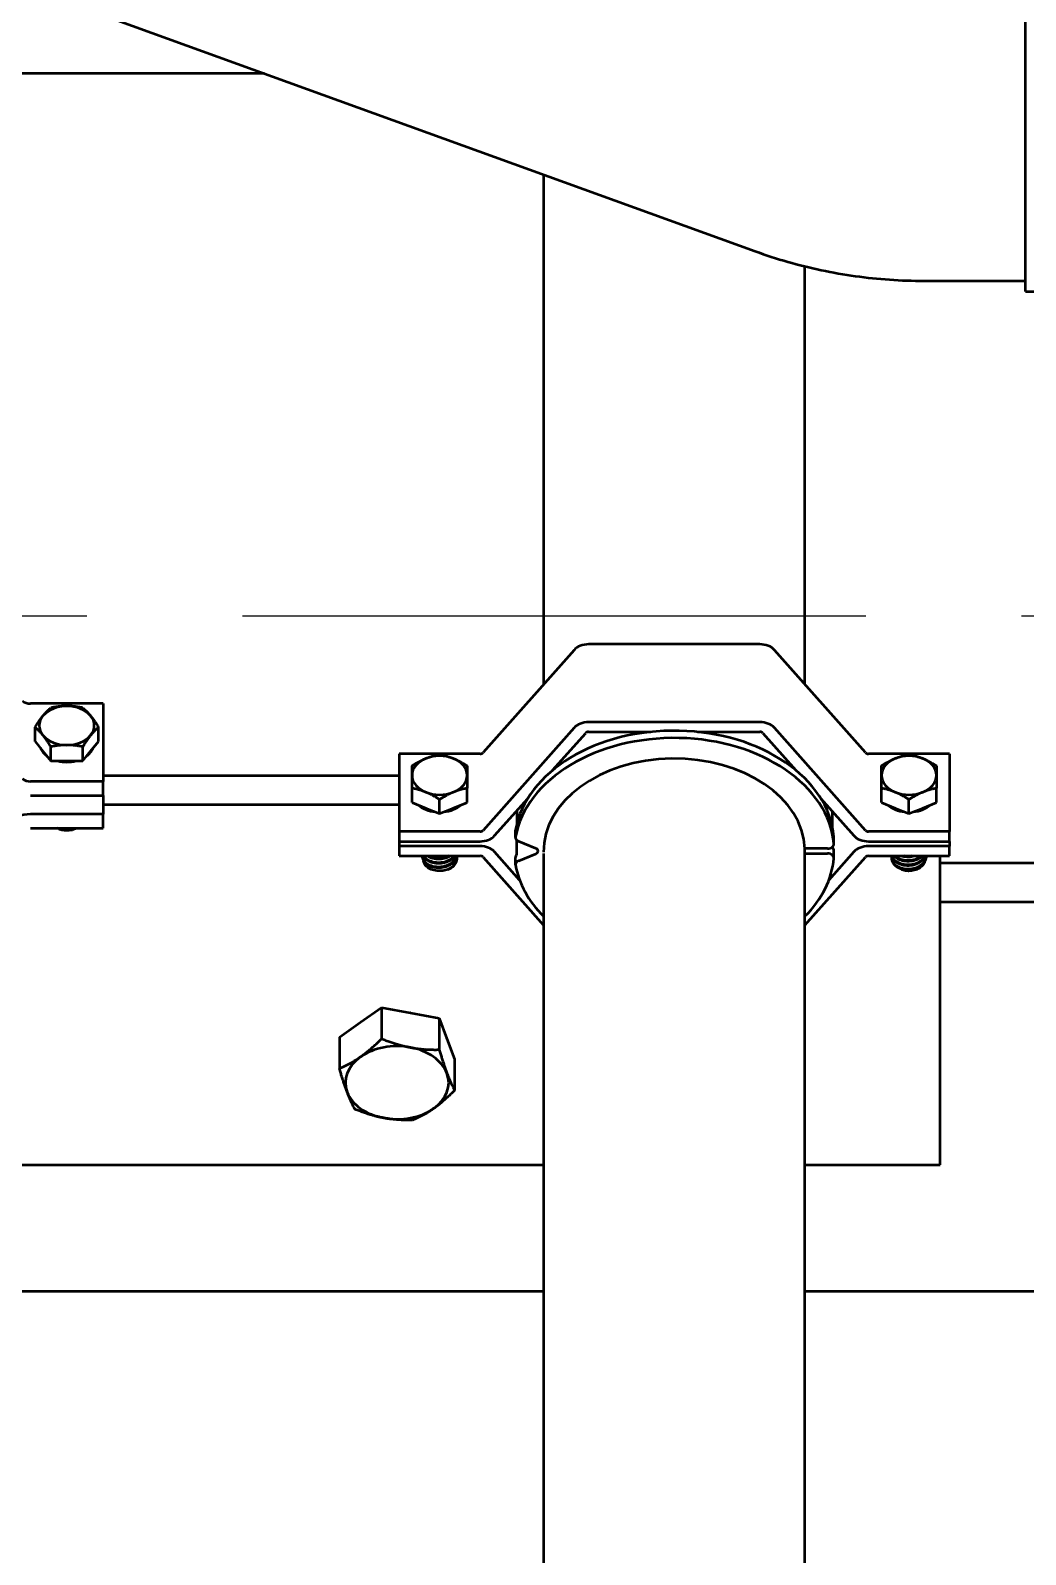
# Model space of a CAD drawing. Header units: inches. Extents: x 11 to 1621, y 11 to 1332.
# Drawn here: x 761.91 to 770.94, y 385.73 to 399.58 of the extents above; entities that cross this region are included whole.
import ezdxf

# ---------------------------------------------------------------- set-up
doc = ezdxf.new("R2010")
doc.units = ezdxf.units.IN
doc.header["$LTSCALE"] = 48
doc.header["$MEASUREMENT"] = 0
doc.linetypes.add('DASHED', pattern=[0.2067, 0.1654, -0.0413])
doc.layers.add('Sketch Geometry (ANSI)', color=7, linetype='Continuous', lineweight=25)
doc.layers.add('Visible (ANSI)', color=7, linetype='Continuous', lineweight=50)

msp = doc.modelspace()

# ---------------------------------------------------------------- linework, layer by layer
at = {"layer": 'Sketch Geometry (ANSI)', "linetype": 'DASHED', "ltscale": 0.713284}
msp.add_line((804.877429, 394.255235), (620.877429, 394.255235), dxfattribs=at)
at = {"layer": 'Visible (ANSI)'}
for p, q in [((770.94298, 397.20397), (770.94298, 400.412631)), ((761.195772, 400.213046), (768.486021, 397.571853)), ((764.029899, 399.186267), (761.409929, 399.186267)), ((766.564929, 398.267848), (766.564929, 393.636509)), ((768.939929, 393.636509), (768.939929, 397.433967)), ((770.020849, 397.302395), (770.94298, 397.302395)), ((770.94298, 397.20397), (772.26557, 397.20397)), ((768.530484, 394.000739), (766.974375, 394.000739)), ((766.841997, 393.948949), (766.015314, 393.016728)), ((769.489544, 393.016728), (768.662861, 393.948949)), ((762.564929, 393.461833), (761.905085, 393.461833)), ((762.564929, 393.461833), (762.564929, 392.754726)), ((768.530484, 393.293632), (766.974375, 393.293632)), ((761.946332, 393.118886), (761.946332, 393.246711)), ((762.523682, 393.118886), (762.523682, 393.246711)), ((766.841997, 393.241842), (766.015314, 392.309621)), ((766.64746, 392.856092), (766.947899, 393.194886)), ((766.974375, 393.205244), (767.539906, 393.205244)), ((767.964952, 393.205244), (768.530484, 393.205244)), ((768.556959, 393.194886), (768.857398, 392.856092)), ((769.489544, 392.309621), (768.662861, 393.241842)), ((761.946332, 393.118886), (762.018501, 393.030498)), ((762.018501, 393.030498), (762.09067, 392.94211)), ((762.09067, 392.94211), (762.09067, 393.069934)), ((762.379345, 392.94211), (762.379345, 393.069934)), ((762.379345, 392.94211), (762.451514, 393.030498)), ((762.451514, 393.030498), (762.523682, 393.118886)), ((762.09067, 392.94211), (762.235007, 392.94211)), ((762.235007, 392.94211), (762.379345, 392.94211)), ((765.252429, 393.00637), (765.252429, 392.299263)), ((765.988839, 393.00637), (765.252429, 393.00637)), ((770.252429, 393.00637), (769.51602, 393.00637)), ((770.252429, 393.00637), (770.252429, 392.299263)), ((762.564929, 392.754726), (761.905085, 392.754726)), ((765.252429, 392.807496), (762.564929, 392.807496)), ((762.564929, 392.628154), (762.564929, 392.754726)), ((761.905085, 392.628154), (762.564929, 392.628154)), ((762.564929, 392.628154), (762.564929, 392.456508)), ((765.370634, 392.564897), (765.370634, 392.692739)), ((765.870634, 392.564897), (765.870634, 392.692739)), ((766.121216, 392.262665), (766.421655, 392.601459)), ((769.083204, 392.601459), (769.383642, 392.262665)), ((769.634225, 392.564897), (769.634225, 392.692739)), ((770.134225, 392.564897), (770.134225, 392.692739)), ((765.252429, 392.542331), (762.564929, 392.542331)), ((765.370634, 392.564897), (765.495634, 392.513866)), ((765.495634, 392.513866), (765.620634, 392.462835)), ((765.620634, 392.462835), (765.620634, 392.590677)), ((765.620634, 392.462835), (765.745634, 392.513866)), ((765.745634, 392.513866), (765.870634, 392.564897)), ((766.32178, 392.488834), (766.32178, 392.368799)), ((769.188987, 392.343494), (769.188987, 392.482171)), ((769.634225, 392.564897), (769.759225, 392.513866)), ((769.759225, 392.513866), (769.884225, 392.462835)), ((769.884225, 392.462835), (769.884225, 392.590677)), ((769.884225, 392.462835), (770.009225, 392.513866)), ((770.009225, 392.513866), (770.134225, 392.564897)), ((762.564929, 392.456508), (761.905085, 392.456508)), ((761.905085, 392.329936), (762.564929, 392.329936)), ((762.564929, 392.329936), (762.564929, 392.456508)), ((765.988839, 392.299263), (765.252429, 392.299263)), ((765.252429, 392.299263), (765.252429, 392.210875)), ((765.252429, 392.210875), (765.988839, 392.210875)), ((765.252429, 392.210875), (765.252429, 392.166681)), ((766.310314, 392.246165), (766.310314, 392.312456)), ((766.32178, 392.089658), (766.32178, 392.221606)), ((766.494929, 392.146981), (766.339481, 392.210443)), ((769.202674, 392.185832), (769.202674, 392.252123)), ((770.252429, 392.299263), (769.51602, 392.299263)), ((769.51602, 392.210875), (770.252429, 392.210875)), ((770.252429, 392.210875), (770.252429, 392.299263)), ((770.252429, 392.210875), (770.252429, 392.166681)), ((765.252429, 392.166681), (765.252429, 392.078292)), ((765.988839, 392.166681), (765.252429, 392.166681)), ((765.252429, 392.078292), (765.988839, 392.078292)), ((765.464384, 392.078292), (765.464384, 392.073382)), ((765.776884, 392.058651), (765.776884, 392.05374)), ((766.015314, 392.067934), (766.564929, 391.448153)), ((766.347714, 391.859476), (766.121216, 392.114891)), ((766.310314, 391.998808), (766.310314, 392.0651)), ((766.339481, 392.03453), (766.494929, 392.097992)), ((766.564929, 392.101354), (766.564929, 379.311432)), ((769.144341, 392.144584), (768.939518, 392.144584)), ((768.939929, 379.294057), (768.939929, 392.144584)), ((768.939929, 392.100389), (769.144341, 392.100389)), ((768.939929, 391.448153), (769.489544, 392.067934)), ((769.383642, 392.114891), (769.157144, 391.859476)), ((769.188987, 392.159284), (769.188987, 392.15198)), ((769.202674, 392.059142), (769.202674, 392.125433)), ((770.252429, 392.166681), (769.51602, 392.166681)), ((769.51602, 392.078292), (770.252429, 392.078292)), ((769.727975, 392.058651), (769.727975, 392.05374)), ((770.040475, 392.078292), (770.040475, 392.073382)), ((770.166643, 389.271962), (770.166643, 392.078292)), ((770.252429, 392.078292), (770.252429, 392.166681)), ((781.252429, 392.012001), (770.166643, 392.012001)), ((781.252429, 391.658448), (770.166643, 391.658448)), ((764.903158, 390.56712), (765.094626, 390.702508)), ((765.094626, 390.702508), (765.094626, 390.418173)), ((765.094626, 390.702508), (765.356177, 390.652953)), ((764.71169, 390.431731), (764.903158, 390.56712)), ((765.356177, 390.652953), (765.617728, 390.603397)), ((765.617728, 390.603397), (765.617728, 390.319062)), ((765.617728, 390.603397), (765.68781, 390.418453)), ((764.71169, 390.431731), (764.71169, 390.147396)), ((765.68781, 390.418453), (765.757893, 390.233508)), ((765.757893, 390.233508), (765.757893, 389.949173)), ((761.409929, 389.271962), (766.564929, 389.271962)), ((768.939929, 389.271962), (770.166643, 389.271962)), ((766.564929, 388.122914), (761.409929, 388.122914)), ((785.252429, 388.122914), (768.939929, 388.122914))]:
    msp.add_line(p, q, dxfattribs=at)
for centre, major_axis, start_param, end_param in [((766.974375, 393.890253), (-0.15625, 0), 4.71238898, 5.723110001), ((768.530484, 393.890253), (-0.15625, 0), 3.70166796, 4.71238898), ((761.905085, 393.525119), (-0.0895, 0), 0.653994949, 1.570796327), ((762.235007, 393.2625), (0.25, 0), 1.570796327, 2.617993878), ((762.235007, 393.2625), (-0.25, 0), 3.665191429, 4.71238898), ((762.235007, 393.2625), (-0.25, 0), 5.759586532, 6.806784083), ((762.235007, 393.2625), (0.25, 0), 5.759586532, 6.806784083), ((766.974375, 393.183147), (-0.15625, 0), 4.71238898, 5.723110001), ((768.530484, 393.183147), (-0.15625, 0), 3.70166796, 4.71238898), ((762.235007, 393.2625), (-0.25, 0), 0.523598776, 1.570796327), ((762.235007, 393.2625), (-0.25, 0), 1.570796327, 2.617993878), ((767.752429, 392.188778), (-1.453125, 0), 3.205863928, 6.157454062), ((767.752429, 392.122487), (-1.453125, 0), 3.205863928, 6.157454062), ((766.974375, 393.183147), (0.03125, 0), 1.570796327, 2.581517347), ((768.530484, 393.183147), (0.03125, 0), 0.560075306, 1.570796327), ((762.235007, 393.10828), (-0.25, 0), 0.278033258, 0.769164293), ((762.235007, 393.10828), (0.25, 0), 5.514021014, 6.005152049), ((765.988839, 393.028467), (-0.03125, 0), 1.570796327, 2.581517347), ((769.51602, 393.028467), (-0.03125, 0), 0.560075306, 1.570796327), ((762.235007, 393.10828), (-0.25, 0), 1.222630306, 1.918962348), ((765.620634, 392.81059), (-0.25, 0), 5.235987756, 6.283185307), ((765.620634, 392.81059), (0.25, 0), 1.047197551, 2.094395102), ((765.620634, 392.81059), (0.25, 0), 0, 1.047197551), ((767.752429, 392.122487), (-1.1875, 0), 3.167911481, 6.295765485), ((769.884225, 392.81059), (-0.25, 0), 5.235987756, 6.283185307), ((769.884225, 392.81059), (0.25, 0), 1.047197551, 2.094395102), ((769.884225, 392.81059), (0.25, 0), 0, 1.047197551), ((761.905085, 392.818012), (-0.0895, 0), 0.653994949, 1.570796327), ((765.620634, 392.81059), (-0.25, 0), 0, 1.047197551), ((765.620634, 392.81059), (0.25, 0), 5.235987756, 6.283185307), ((769.884225, 392.81059), (-0.25, 0), 0, 1.047197551), ((769.884225, 392.81059), (0.25, 0), 5.235987756, 6.283185307), ((765.620634, 392.81059), (-0.25, 0), 1.047197551, 2.094395102), ((769.884225, 392.81059), (-0.25, 0), 1.047197551, 2.094395102), ((765.620634, 392.652817), (-0.25, 0), 0.672772258, 1.421622844), ((765.620634, 392.652817), (-0.25, 0), 1.71996981, 2.468820395), ((769.884225, 392.652817), (-0.25, 0), 0.672772258, 1.421622844), ((769.884225, 392.652817), (-0.25, 0), 1.71996981, 2.468820395), ((761.905085, 392.26665), (-0.2685, 0), 4.71238898, 5.629190359), ((765.988839, 392.32136), (-0.03125, 0), 1.570796327, 2.581517347), ((765.988839, 392.32136), (0.15625, 0), 4.71238898, 5.723110001), ((766.368648, 392.246165), (-0.058333, 0), 6.157454062, 7.330382858), ((766.368648, 392.312456), (-0.058333, 0), 6.157454062, 6.283185307), ((769.144341, 392.185832), (0.058333, 0), 4.71238898, 6.347456582), ((769.144341, 392.252123), (0.058333, 0), 0, 0.064271275), ((769.51602, 392.32136), (0.15625, 0), 3.70166796, 4.71238898), ((769.51602, 392.32136), (-0.03125, 0), 0.560075306, 1.570796327), ((765.988839, 392.056195), (-0.15625, 0), 3.70166796, 4.71238898), ((765.988839, 392.056195), (0.03125, 0), 0.560075306, 1.570796327), ((766.368648, 392.0651), (-0.058333, 0), 5.645446109, 6.283185307), ((766.474929, 392.122487), (0.04, 0), 5.235987756, 7.330382858), ((767.752429, 392.122487), (1.453125, 0), 5.66893247, 6.218914033), ((769.144341, 392.059142), (0.058333, 0), 6.218914033, 7.853981634), ((769.144341, 392.125433), (0.058333, 0), 0, 0.699199169), ((769.51602, 392.056195), (-0.15625, 0), 4.71238898, 5.723110001), ((769.51602, 392.056195), (0.03125, 0), 1.570796327, 2.581517347), ((765.620634, 392.052052), (0.15625, 0), 5.224963533, 6.010361696), ((766.368648, 391.998808), (-0.058333, 0), 5.235987756, 6.408916553), ((767.752429, 392.122487), (-1.453125, 0), 0.125731246, 0.614252837), ((765.234791, 390.332622), (0.469, 0), 2.352748973, 2.359640007), ((765.234791, 390.332622), (0.469, 0), 1.304969918, 1.31302396), ((765.234791, 390.332622), (0.469, 0), 0.259714849, 0.263883926), ((765.234791, 390.018664), (-0.469, 0), 5.497787144, 6.544984695), ((765.234791, 390.018664), (-0.469, 0), 4.450589593, 5.497787144), ((765.234791, 390.018664), (0.469, 0), 0.261799388, 1.308996939), ((765.234791, 390.018664), (0.469, 0), 5.497787144, 6.544984695), ((765.234791, 390.018664), (-0.469, 0), 0.261799388, 1.308996939), ((765.234791, 390.018664), (0.469, 0), 4.450589593, 5.497787144)]:
    msp.add_ellipse(centre, major_axis=major_axis, ratio=0.707106781, start_param=start_param, end_param=end_param, dxfattribs=at)
for points, knots in [([(768.486021, 397.571853), (768.584188, 397.536288), (768.683593, 397.504136), (768.884395, 397.446815), (768.985792, 397.421645), (769.19009, 397.378411), (769.292991, 397.360345), (769.499799, 397.331405), (769.603707, 397.320531), (769.812025, 397.306026), (769.916437, 397.302395), (770.020849, 397.302395)], [5.9356028115, 5.9356028115, 5.9356028115, 5.9356028115, 6.0051193106, 6.0051193106, 6.0746358098, 6.0746358098, 6.1441523089, 6.1441523089, 6.213668808, 6.213668808, 6.2831853072, 6.2831853072, 6.2831853072, 6.2831853072]), ([(762.321594, 392.329933), (762.316429, 392.327092), (762.31083, 392.324407), (762.289034, 392.315552), (762.271831, 392.311356), (762.238275, 392.30801), (762.219981, 392.308182), (762.187942, 392.314176), (762.175729, 392.317946), (762.159902, 392.325062), (762.155392, 392.327401), (762.151124, 392.329939)], [1.1010704792, 1.1010704792, 1.1010704792, 1.1010704792, 1.1422834868, 1.1422834868, 1.2494192628, 1.2494192628, 1.3452478646, 1.3452478646, 1.4097720744, 1.4097720744, 1.437102414, 1.437102414, 1.437102414, 1.437102414]), ([(765.774652, 392.078292), (765.772649, 392.069528), (765.76931, 392.06092), (765.756886, 392.0387), (765.745584, 392.025956), (765.716657, 392.003843), (765.699096, 391.994715), (765.661128, 391.982058), (765.641211, 391.978451), (765.600202, 391.976809), (765.579506, 391.97888), (765.54168, 391.988407), (765.524801, 391.995571), (765.495706, 392.014446), (765.483984, 392.026005), (765.468429, 392.051155), (765.464464, 392.064419), (765.464384, 392.078019), (765.464384, 392.078156), (765.464384, 392.078292)], [34.858750561, 34.858750561, 34.858750561, 34.858750561, 34.950370475, 34.950370475, 35.104561444, 35.104561444, 35.264675598, 35.264675598, 35.418764015, 35.418764015, 35.578743821, 35.578743821, 35.732730887, 35.732730887, 35.892575524, 35.892575524, 36.046462523, 36.046462523, 36.048023878, 36.048023878, 36.048023878, 36.048023878]), ([(765.464384, 392.073382), (765.464384, 392.073343), (765.464384, 392.073304), (765.464407, 392.059804), (765.468314, 392.046534), (765.483763, 392.021347), (765.495446, 392.009758), (765.524473, 391.990823), (765.541318, 391.983629), (765.579111, 391.974028), (765.599811, 391.97192), (765.64083, 391.973491), (765.660752, 391.977062), (765.698767, 391.989654), (765.716368, 391.998761), (765.745366, 392.020832), (765.756704, 392.033555), (765.770108, 392.057373), (765.773832, 392.067743), (765.775631, 392.078292)], [1.363331419, 1.363331419, 1.363331419, 1.363331419, 1.363779552, 1.363779552, 1.51777581, 1.51777581, 1.677903884, 1.677903884, 1.83200694, 1.83200694, 1.992265268, 1.992265268, 2.146475953, 2.146475953, 2.306864048, 2.306864048, 2.461183142, 2.461183142, 2.570882331, 2.570882331, 2.570882331, 2.570882331]), ([(765.47314, 392.078292), (765.473953, 392.07675), (765.474821, 392.075221), (765.48357, 392.060855), (765.495209, 392.049246), (765.524164, 392.030262), (765.540975, 392.023038), (765.578722, 392.013371), (765.59941, 392.011225), (765.640423, 392.012724), (765.660351, 392.016254), (765.698398, 392.028774), (765.716028, 392.037844), (765.742258, 392.057706), (765.75183, 392.067566), (765.75924, 392.078293)], [4.0135325786, 4.0135325786, 4.0135325786, 4.0135325786, 4.0323909346, 4.0323909346, 4.1922436352, 4.1922436352, 4.3459202478, 4.3459202478, 4.5056520572, 4.5056520572, 4.6592129491, 4.6592129491, 4.8188240237, 4.8188240237, 4.9416842782, 4.9416842782, 4.9416842782, 4.9416842782]), ([(765.75565, 392.078292), (765.748888, 392.069537), (765.740644, 392.061427), (765.716317, 392.042924), (765.698709, 392.033823), (765.660694, 392.021243), (765.640771, 392.017678), (765.599751, 392.016117), (765.57905, 392.018231), (765.541263, 392.027844), (765.524423, 392.035042), (765.495457, 392.053954), (765.483809, 392.065501), (765.475942, 392.078292)], [32.4785945785, 32.4785945785, 32.4785945785, 32.4785945785, 32.5824711378, 32.5824711378, 32.7435725597, 32.7435725597, 32.8985092629, 32.8985092629, 33.0595454214, 33.0595454214, 33.2143730286, 33.2143730286, 33.3747331191, 33.3747331191, 33.3747331191, 33.3747331191]), ([(765.51083, 392.078293), (765.524673, 392.069367), (765.540958, 392.062392), (765.57804, 392.052761), (765.598699, 392.050551), (765.639693, 392.051918), (765.65963, 392.055377), (765.691781, 392.065827), (765.704412, 392.071501), (765.715855, 392.078292)], [6.69767601, 6.69767601, 6.69767601, 6.69767601, 6.8456707003, 6.8456707003, 7.0044413687, 7.0044413687, 7.1570857592, 7.1570857592, 7.2671204098, 7.2671204098, 7.2671204098, 7.2671204098]), ([(765.706999, 392.078292), (765.698184, 392.073732), (765.688776, 392.069797), (765.660255, 392.060427), (765.640326, 392.056906), (765.599315, 392.055425), (765.578631, 392.057579), (765.544725, 392.066279), (765.53112, 392.071606), (765.519043, 392.078293)], [30.141012757, 30.141012757, 30.141012757, 30.141012757, 30.2224361601, 30.2224361601, 30.3764959302, 30.3764959302, 30.5367458161, 30.5367458161, 30.6590137947, 30.6590137947, 30.6590137947, 30.6590137947]), ([(765.775177, 392.075837), (765.776262, 392.070397), (765.776833, 392.064903), (765.777014, 392.043847), (765.772966, 392.028373), (765.758284, 392.001757), (765.74894, 391.990512), (765.725846, 391.970827), (765.712309, 391.962457), (765.697262, 391.955766)], [37.2426766729, 37.2426766729, 37.2426766729, 37.2426766729, 37.2990468005, 37.2990468005, 37.4582009326, 37.4582009326, 37.5913087848, 37.5913087848, 37.7228848045, 37.7228848045, 37.7228848045, 37.7228848045]), ([(770.040475, 392.078292), (770.040475, 392.062886), (770.036371, 392.047567), (770.020638, 392.019268), (770.009368, 392.006505), (769.980505, 391.984354), (769.962979, 391.975207), (769.925054, 391.962493), (769.905141, 391.958855), (769.864141, 391.957149), (769.84345, 391.959187), (769.805594, 391.968648), (769.788684, 391.975785), (769.759529, 391.994607), (769.747773, 392.006139), (769.732123, 392.031255), (769.728107, 392.044515), (769.72792, 392.063987), (769.728637, 392.069961), (769.730108, 392.075835)], [36.048023878, 36.048023878, 36.048023878, 36.048023878, 36.206171104, 36.206171104, 36.359959407, 36.359959407, 36.519530982, 36.519530982, 36.67322205, 36.67322205, 36.832655598, 36.832655598, 36.986250991, 36.986250991, 37.145545417, 37.145545417, 37.2990468, 37.2990468, 37.367513275, 37.367513275, 37.367513275, 37.367513275]), ([(769.727975, 392.053736), (769.727975, 392.051802), (769.728055, 392.049867), (769.72918, 392.036363), (769.733018, 392.025029), (769.747474, 392.001568), (769.759178, 391.989995), (769.788242, 391.971092), (769.805106, 391.963915), (769.842917, 391.954354), (769.863615, 391.952266), (769.904628, 391.953876), (769.924547, 391.957467), (769.962537, 391.970094), (769.980116, 391.979212), (770.009075, 392.001306), (770.020394, 392.014041), (770.036305, 392.042414), (770.040475, 392.057854), (770.040475, 392.073382)], [0.108738318, 0.108738318, 0.108738318, 0.108738318, 0.130871231, 0.130871231, 0.263223874, 0.263223874, 0.422825197, 0.422825197, 0.576506623, 0.576506623, 0.73624059, 0.73624059, 0.890025971, 0.890025971, 1.049891912, 1.049891912, 1.203782258, 1.203782258, 1.363331419, 1.363331419, 1.363331419, 1.363331419]), ([(769.729538, 392.078292), (769.731325, 392.069933), (769.734633, 392.061754), (769.747261, 392.041096), (769.758924, 392.029496), (769.787922, 392.010536), (769.804751, 392.003328), (769.842525, 391.993697), (769.863222, 391.991571), (769.904241, 391.993111), (769.924166, 391.996663), (769.962196, 392.009224), (769.979811, 392.018315), (770.00884, 392.040362), (770.020199, 392.053072), (770.030149, 392.070696), (770.031983, 392.074469), (770.033553, 392.078292)], [2.678365789, 2.678365789, 2.678365789, 2.678365789, 2.775900612, 2.775900612, 2.936238366, 2.936238366, 3.090379814, 3.090379814, 3.250596088, 3.250596088, 3.404621054, 3.404621054, 3.564715991, 3.564715991, 3.718624651, 3.718624651, 3.759601014, 3.759601014, 3.759601014, 3.759601014]), ([(770.031378, 392.078292), (770.03039, 392.076214), (770.029322, 392.074154), (770.020356, 392.058186), (770.00903, 392.045456), (769.980056, 392.023371), (769.962469, 392.014257), (769.92447, 392.001643), (769.904549, 391.99806), (769.863534, 391.996465), (769.842835, 391.99856), (769.805031, 392.008137), (769.788175, 392.01532), (769.759125, 392.034235), (769.747428, 392.045814), (769.735637, 392.064983), (769.732705, 392.071565), (769.730769, 392.078292)], [33.668121302, 33.668121302, 33.668121302, 33.668121302, 33.690773912, 33.690773912, 33.845385668, 33.845385668, 34.006030134, 34.006030134, 34.16053524, 34.16053524, 34.321048084, 34.321048084, 34.475447467, 34.475447467, 34.635828086, 34.635828086, 34.715058622, 34.715058622, 34.715058622, 34.715058622]), ([(769.750764, 392.078292), (769.757123, 392.071403), (769.764702, 392.065039), (769.787527, 392.050019), (769.804314, 392.042773), (769.842024, 392.033058), (769.862699, 392.030885), (769.903704, 392.032328), (769.923636, 392.035828), (769.961706, 392.04829), (769.979357, 392.057333), (769.998318, 392.071633), (770.002192, 392.074892), (770.005815, 392.078294)], [5.350784186, 5.350784186, 5.350784186, 5.350784186, 5.4444601225, 5.4444601225, 5.5976752185, 5.5976752185, 5.7569250683, 5.7569250683, 5.9100254067, 5.9100254067, 6.0691551893, 6.0691551893, 6.1132199749, 6.1132199749, 6.1132199749, 6.1132199749]), ([(770.000292, 392.078293), (769.998436, 392.07673), (769.996524, 392.075201), (769.979751, 392.062474), (769.962131, 392.053389), (769.924095, 392.040841), (769.904169, 392.037296), (769.863152, 392.035769), (769.842458, 392.037901), (769.804693, 392.047544), (769.787869, 392.054757), (769.766981, 392.068426), (769.760937, 392.073193), (769.755596, 392.078292)], [31.2991526797, 31.2991526797, 31.2991526797, 31.2991526797, 31.3204849697, 31.3204849697, 31.4810989007, 31.4810989007, 31.6356236033, 31.6356236033, 31.7963591896, 31.7963591896, 31.9510006264, 31.9510006264, 32.0237319456, 32.0237319456, 32.0237319456, 32.0237319456]), ([(769.81908, 392.078292), (769.82003, 392.078027), (769.820984, 392.077769), (769.8411, 392.072487), (769.861736, 392.070227), (769.899584, 392.071395), (769.916439, 392.073902), (769.932532, 392.078293)], [8.0820154953, 8.0820154953, 8.0820154953, 8.0820154953, 8.0899390109, 8.0899390109, 8.2482335718, 8.2482335718, 8.3767081087, 8.3767081087, 8.3767081087, 8.3767081087]), ([(769.909557, 392.078294), (769.900954, 392.076946), (769.89223, 392.076113), (769.869336, 392.07532), (769.855305, 392.076162), (769.84176, 392.078292)], [29.0542431325, 29.0542431325, 29.0542431325, 29.0542431325, 29.1211588762, 29.1211588762, 29.2292154664, 29.2292154664, 29.2292154664, 29.2292154664]), ([(765.697262, 391.955766), (765.682343, 391.949893), (765.666276, 391.945756), (765.636854, 391.941785), (765.618913, 391.940543), (765.578641, 391.944813), (765.560111, 391.949522), (765.528714, 391.962951), (765.513973, 391.97186), (765.491027, 391.994289), (765.483325, 392.006344), (765.477824, 392.023663), (765.476787, 392.028497), (765.476295, 392.033529)], [0.000001, 0.000001, 0.000001, 0.000001, 0.1279959693, 0.1279959693, 0.2269878726, 0.2269878726, 0.3192930446, 0.3192930446, 0.4018372136, 0.4018372136, 0.4767462163, 0.4767462163, 0.5035762801, 0.5035762801, 0.5035762801, 0.5035762801]), ([(770.024463, 392.021796), (770.020716, 392.010987), (770.014639, 392.000639), (769.997417, 391.980699), (769.985035, 391.970415), (769.954143, 391.953977), (769.937425, 391.948207), (769.903558, 391.941823), (769.885202, 391.940594), (769.849521, 391.944025), (769.833663, 391.947789), (769.812605, 391.95623), (769.806246, 391.959354), (769.794635, 391.966258), (769.789306, 391.970047), (769.784524, 391.974144)], [0.5551654508, 0.5551654508, 0.5551654508, 0.5551654508, 0.6050703719, 0.6050703719, 0.6600547825, 0.6600547825, 0.7106895855, 0.7106895855, 0.7570982331, 0.7570982331, 0.7973130621, 0.7973130621, 0.8162560429, 0.8162560429, 0.8345942427, 0.8345942427, 0.8345942427, 0.8345942427])]:
    msp.add_open_spline(points, degree=3, knots=knots, dxfattribs=at)
for points, weights in [([(762.235007, 393.439276), (762.16802, 393.439276), (762.09067, 393.423487)], [1.83994099139, 1.83994099139, 1.70783917172]), ([(762.379345, 393.423487), (762.301994, 393.439276), (762.235007, 393.439276)], [1.70783917172, 1.83994099139, 1.83994099139]), ([(761.946332, 393.246711), (761.985007, 393.309867), (762.018501, 393.350888)], [1.70783917172, 1.83994099139, 1.83994099139]), ([(762.018501, 393.350888), (762.051994, 393.391909), (762.09067, 393.423487)], [1.83994099139, 1.83994099139, 1.70783917172]), ([(762.379345, 393.423487), (762.41802, 393.391909), (762.451514, 393.350888)], [1.70783917172, 1.83994099139, 1.83994099139]), ([(762.451514, 393.350888), (762.485007, 393.309867), (762.523682, 393.246711)], [1.83994099139, 1.83994099139, 1.70783917172]), ([(762.018501, 393.174111), (761.985007, 393.215133), (761.946332, 393.246711)], [1.83994099139, 1.83994099139, 1.70783917172]), ([(762.09067, 393.069934), (762.051994, 393.13309), (762.018501, 393.174111)], [1.70783917172, 1.83994099139, 1.83994099139]), ([(762.451514, 393.174111), (762.41802, 393.13309), (762.379345, 393.069934)], [1.83994099139, 1.83994099139, 1.70783917172]), ([(762.523682, 393.246711), (762.485007, 393.215133), (762.451514, 393.174111)], [1.70783917172, 1.83994099139, 1.83994099139]), ([(762.235007, 393.085723), (762.16802, 393.085723), (762.09067, 393.069934)], [1.83994099139, 1.83994099139, 1.70783917172]), ([(762.379345, 393.069934), (762.301994, 393.085723), (762.235007, 393.085723)], [1.70783917172, 1.83994099139, 1.83994099139]), ([(765.370634, 392.896863), (765.437621, 392.939999), (765.495634, 392.963683)], [1.70791955648, 1.84002759393, 1.84002759393]), ([(765.370634, 392.81059), (765.370634, 392.857957), (765.370634, 392.896863)], [1.84002759393, 1.84002759393, 1.70791955648]), ([(765.495634, 392.963683), (765.553647, 392.987367), (765.620634, 392.998925)], [1.84002759393, 1.84002759393, 1.70791955648]), ([(765.620634, 392.998925), (765.687621, 392.987367), (765.745634, 392.963683)], [1.70791955648, 1.84002759393, 1.84002759393]), ([(765.745634, 392.963683), (765.803647, 392.939999), (765.870634, 392.896863)], [1.84002759393, 1.84002759393, 1.70791955648]), ([(765.870634, 392.896863), (765.870634, 392.857957), (765.870634, 392.81059)], [1.70791955648, 1.84002759393, 1.84002759393]), ([(769.634225, 392.896863), (769.701212, 392.939999), (769.759225, 392.963683)], [1.70791955648, 1.84002759393, 1.84002759393]), ([(769.634225, 392.81059), (769.634225, 392.857957), (769.634225, 392.896863)], [1.84002759393, 1.84002759393, 1.70791955648]), ([(769.759225, 392.963683), (769.817237, 392.987367), (769.884225, 392.998925)], [1.84002759393, 1.84002759393, 1.70791955648]), ([(769.884225, 392.998925), (769.951212, 392.987367), (770.009225, 392.963683)], [1.70791955648, 1.84002759393, 1.84002759393]), ([(770.009225, 392.963683), (770.067237, 392.939999), (770.134225, 392.896863)], [1.84002759393, 1.84002759393, 1.70791955648]), ([(770.134225, 392.896863), (770.134225, 392.857957), (770.134225, 392.81059)], [1.70791955648, 1.84002759393, 1.84002759393]), ([(765.370634, 392.692739), (765.370634, 392.763223), (765.370634, 392.81059)], [1.70791955648, 1.84002759393, 1.84002759393]), ([(765.870634, 392.81059), (765.870634, 392.763223), (765.870634, 392.692739)], [1.84002759393, 1.84002759393, 1.70791955648]), ([(769.634225, 392.692739), (769.634225, 392.763223), (769.634225, 392.81059)], [1.70791955648, 1.84002759393, 1.84002759393]), ([(770.134225, 392.81059), (770.134225, 392.763223), (770.134225, 392.692739)], [1.84002759393, 1.84002759393, 1.70791955648]), ([(765.495634, 392.657497), (765.437621, 392.68118), (765.370634, 392.692739)], [1.84002759393, 1.84002759393, 1.70791955648]), ([(765.620634, 392.590677), (765.553647, 392.633813), (765.495634, 392.657497)], [1.70791955648, 1.84002759393, 1.84002759393]), ([(765.745634, 392.657497), (765.687621, 392.633813), (765.620634, 392.590677)], [1.84002759393, 1.84002759393, 1.70791955648]), ([(765.870634, 392.692739), (765.803647, 392.68118), (765.745634, 392.657497)], [1.70791955648, 1.84002759393, 1.84002759393]), ([(769.759225, 392.657497), (769.701212, 392.68118), (769.634225, 392.692739)], [1.84002759393, 1.84002759393, 1.70791955648]), ([(769.884225, 392.590677), (769.817237, 392.633813), (769.759225, 392.657497)], [1.70791955648, 1.84002759393, 1.84002759393]), ([(770.009225, 392.657497), (769.951212, 392.633813), (769.884225, 392.590677)], [1.84002759393, 1.84002759393, 1.70791955648]), ([(770.134225, 392.692739), (770.067237, 392.68118), (770.009225, 392.657497)], [1.70791955648, 1.84002759393, 1.84002759393]), ([(764.903158, 390.253164), (764.992019, 390.315998), (765.094626, 390.418173)], [1, 1.0379548493, 1]), ([(765.094626, 390.418173), (765.234791, 390.361996), (765.356177, 390.338997)], [1, 1.0379548493, 1]), ([(764.71169, 390.147396), (764.814297, 390.19033), (764.903158, 390.253164)], [1, 1.0379548493, 1]), ([(765.356177, 390.338997), (765.477563, 390.315998), (765.617728, 390.319062)], [1, 1.0379548493, 1]), ([(765.617728, 390.319062), (765.655285, 390.19033), (765.68781, 390.104497)], [1, 1.0379548493, 1]), ([(764.781772, 389.932831), (764.749247, 390.018664), (764.71169, 390.147396)], [1, 1.0379548493, 1]), ([(765.68781, 390.104497), (765.720336, 390.018664), (765.757893, 389.949173)], [1, 1.0379548493, 1]), ([(764.851854, 389.777507), (764.814297, 389.846998), (764.781772, 389.932831)], [1, 1.0379548493, 1]), ([(765.757893, 389.949173), (765.655285, 389.846998), (765.566424, 389.784164)], [1, 1.0379548493, 1]), ([(765.113405, 389.698331), (764.992019, 389.72133), (764.851854, 389.777507)], [1, 1.0379548493, 1]), ([(765.374956, 389.678396), (765.234791, 389.675332), (765.113405, 389.698331)], [1, 1.0379548493, 1]), ([(765.566424, 389.784164), (765.477563, 389.72133), (765.374956, 389.678396)], [1, 1.0379548493, 1])]:
    msp.add_rational_spline(points, weights, degree=2, dxfattribs=at)
for points, weights, knots in [([(762.161886, 392.329936), (762.19619, 392.318678), (762.235007, 392.32015), (762.264246, 392.32126), (762.291507, 392.329936)], [0.964081465484, 0.952911279493, 1, 0.964113318982, 0.962063894013], [0.03540389557, 0.03540389557, 0.03540389557, 0.039473684211, 0.039473684211, 0.042575301863, 0.042575301863, 0.042575301863]), ([(762.179793, 392.329936), (762.20648, 392.323979), (762.235007, 392.325061), (762.254398, 392.325796), (762.273201, 392.329936)], [0.962178861929, 0.96495639305, 1, 0.97590896621, 0.967066864231], [0.089076510796, 0.089076510796, 0.089076510796, 0.092105263158, 0.092105263158, 0.094187405433, 0.094187405433, 0.094187405433])]:
    msp.add_rational_spline(points, weights, degree=2, knots=knots, dxfattribs=at)
msp.add_open_spline([(765.771105, 392.022282), (765.774944, 392.032563), (765.776884, 392.043132), (765.776884, 392.053737)], degree=3, dxfattribs=at)

doc.saveas('drawing.dxf')
